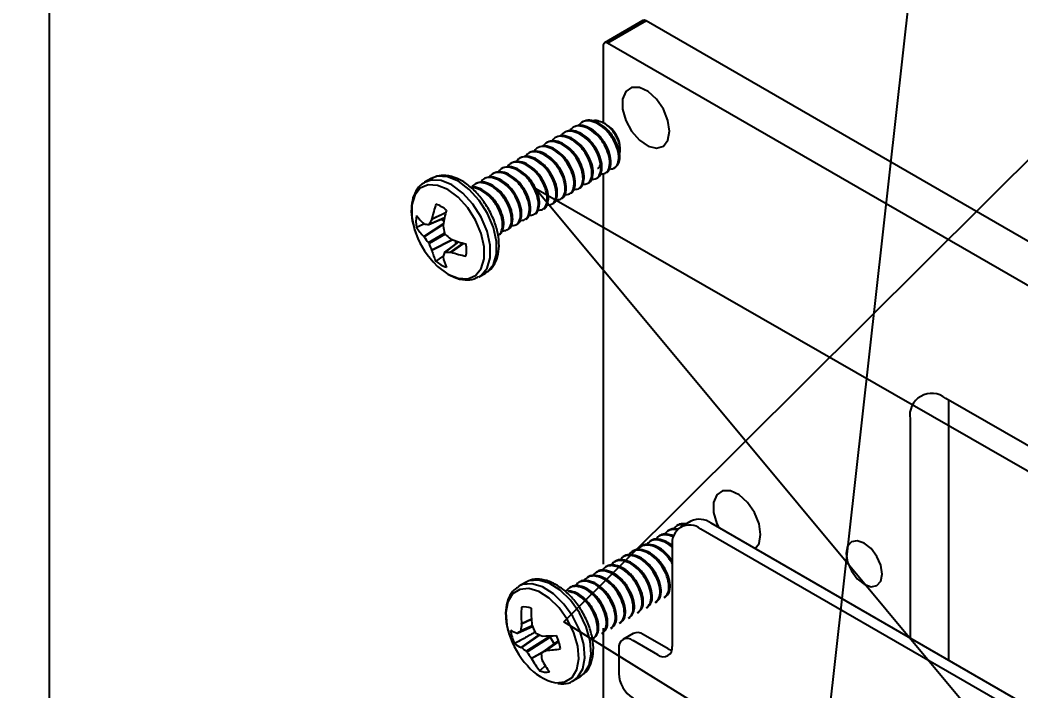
# Model space of a CAD drawing. Extents: x -0.1 to 10.8, y -7.1 to 0.
# Drawn here: x -0.073 to 2.404, y -3.095 to -1.435 of the extents above; entities that cross this region are included whole.
import ezdxf
from ezdxf import colors
from ezdxf.entities.mleader import LeaderData, LeaderLine
from ezdxf.math import Vec2, Vec3

# ---------------------------------------------------------------- set-up
doc = ezdxf.new("R2010")
doc.units = 0
doc.header["$LTSCALE"] = 0.5
doc.header["$MEASUREMENT"] = 0
for name, color, linetype in [('End Cap', 92, 'CONTINUOUS'), ('FAB DWG', 221, 'CONTINUOUS'), ('Hardware', 242, 'CONTINUOUS')]:
    doc.layers.add(name, color=color, linetype=linetype)
doc.layers.add('Text-Unprinted', color=131, linetype='CONTINUOUS', plot=False)
doc.styles.add('LSAD_Standard', font='arial.ttf')

msp = doc.modelspace()

# ---------------------------------------------------------------- linework, layer by layer
at = {"layer": 'End Cap', "transparency": 16777216}
for p, q in [((1.4687, -1.4362), (1.3736, -1.4911)), ((1.4762, -1.4369), (1.3811, -1.4918)), ((3.8786, -2.8238), (1.4762, -1.4369)), ((1.3705, -1.4979), (1.3705, -1.689)), ((3.7835, -2.8787), (1.3811, -1.4918)), ((1.3705, -1.8154), (1.3705, -2.7817)), ((2.9464, -2.7915), (2.2181, -2.3711)), ((2.2248, -2.3749), (2.2248, -3.019)), ((2.1297, -2.4221), (2.1297, -2.9641)), ((1.3705, -2.9395), (1.3705, -4.5392))]:
    msp.add_line(p, q, dxfattribs=at)
at = {"layer": 'End Cap', "transparency": 16777216, "flags": 128}
for points in [[(1.5345, -1.7102), (1.5306, -1.6835), (1.5192, -1.6557), (1.502, -1.6308), (1.4812, -1.612), (1.4598, -1.6019), (1.4405, -1.6018), (1.4259, -1.6119), (1.4181, -1.6306), (1.4181, -1.6555), (1.4259, -1.6832), (1.4405, -1.71), (1.4598, -1.7323), (1.4812, -1.747), (1.502, -1.7521), (1.5192, -1.747), (1.5306, -1.7324), (1.5345, -1.7102)], [(1.7599, -2.7083), (1.7559, -2.6815), (1.7446, -2.6538), (1.7274, -2.6288), (1.7066, -2.6101), (1.6851, -2.6), (1.6658, -2.5999), (1.6513, -2.6099), (1.6435, -2.6287), (1.6435, -2.6536), (1.6513, -2.6813), (1.6565, -2.6909)], [(1.7464, -2.7428), (1.7559, -2.7305), (1.7599, -2.7083)], [(1.9719, -2.7548), (1.9753, -2.7762), (1.9849, -2.7983), (1.9992, -2.8177), (2.0161, -2.8313), (2.0331, -2.8372), (2.0474, -2.8344), (2.057, -2.8234), (2.0603, -2.8058), (2.057, -2.7843), (2.0474, -2.7622), (2.0331, -2.7429), (2.0161, -2.7292), (1.9992, -2.7234), (1.9849, -2.7262), (1.9753, -2.7372), (1.9719, -2.7548)]]:
    msp.add_lwpolyline(points, dxfattribs=at)
at = {"layer": 'End Cap', "transparency": 16777216}
for centre, radius, start, end in [((1.4718, -1.443), 0.00754, 54.3824, 114.3071), ((1.3769, -1.4969), 0.00655, 50.7967, 189.214), ((2.1836, -2.4134), 0.0546, 50.7967, 189.214)]:
    msp.add_arc(centre, radius, start, end, dxfattribs=at)
at = {"layer": 'Hardware', "transparency": 16777216}
for p, q in [((1.3321, -1.7028), (1.3349, -1.7012)), ((1.3542, -1.69), (1.357, -1.6884)), ((1.3777, -1.693), (1.3716, -1.6895)), ((1.2879, -1.7283), (1.2907, -1.7267)), ((1.31, -1.7155), (1.3128, -1.7139)), ((1.2437, -1.7538), (1.2465, -1.7522)), ((1.2658, -1.741), (1.2686, -1.7395)), ((1.4122, -1.7554), (1.4122, -1.7527)), ((1.1996, -1.7793), (1.2023, -1.7777)), ((1.2217, -1.7666), (1.2244, -1.765)), ((1.1554, -1.8048), (1.1581, -1.8032)), ((1.1775, -1.7921), (1.1802, -1.7905)), ((1.3887, -1.8039), (1.3853, -1.8031)), ((0.9443, -1.8271), (0.9283, -1.8363)), ((1.1112, -1.8303), (1.1139, -1.8287)), ((1.1333, -1.8176), (1.136, -1.816)), ((1.067, -1.8559), (1.0697, -1.8543)), ((1.0891, -1.8431), (1.0918, -1.8415)), ((0.9383, -1.941), (0.9775, -1.924)), ((0.9391, -1.9402), (0.9776, -1.9235)), ((0.9803, -1.9123), (0.9458, -1.9284)), ((0.9458, -1.9284), (0.9463, -1.9272)), ((0.9463, -1.9272), (0.9806, -1.9112)), ((0.9693, -1.9276), (0.9759, -1.9314)), ((0.9266, -1.9403), (0.908, -1.9482)), ((0.9264, -1.9386), (0.9273, -1.9391)), ((0.9264, -1.9704), (0.9745, -1.9388)), ((0.9742, -1.9406), (0.9273, -1.9714)), ((0.9738, -1.943), (0.9738, -1.9445)), ((0.9273, -1.9714), (0.9264, -1.9704)), ((0.9376, -1.9851), (0.9773, -1.9622)), ((0.9788, -1.9648), (0.9391, -1.9878)), ((0.9458, -2.0036), (0.996, -1.9783)), ((0.9977, -1.979), (0.9463, -2.0048)), ((0.9924, -1.9767), (0.9937, -1.9775)), ((1.0048, -1.9815), (1.0048, -1.9891)), ((0.9463, -2.0048), (0.9458, -2.0036)), ((1.012, -1.9838), (0.9778, -2.0092)), ((1.0124, -1.9839), (0.9788, -2.0089)), ((0.9924, -2.009), (1.0235, -1.9872)), ((1.0247, -1.9875), (0.9937, -2.0092)), ((0.9725, -2.0197), (0.9563, -2.0319)), ((0.9738, -2.0197), (0.9738, -2.0207)), ((0.9937, -2.0092), (0.9924, -2.009)), ((1.0633, -2.0702), (1.0793, -2.061)), ((1.5873, -2.6749), (1.5619, -2.6895)), ((1.5339, -2.6973), (1.5297, -2.6997)), ((1.5475, -2.6958), (1.5502, -2.6943)), ((1.556, -2.6845), (1.5518, -2.6869)), ((1.5696, -2.6831), (1.5723, -2.6815)), ((2.4693, -3.1894), (1.6119, -2.6945)), ((2.4947, -3.1748), (1.6373, -2.6798)), ((1.4897, -2.7228), (1.4855, -2.7252)), ((1.5033, -2.7214), (1.5061, -2.7198)), ((1.5118, -2.71), (1.5076, -2.7124)), ((1.5254, -2.7086), (1.5282, -2.707)), ((1.4455, -2.7483), (1.4413, -2.7507)), ((1.4591, -2.7469), (1.4619, -2.7453)), ((1.4676, -2.7355), (1.4634, -2.7379)), ((1.4812, -2.7341), (1.484, -2.7325)), ((1.5412, -2.7353), (1.5412, -2.9854)), ((1.4013, -2.7738), (1.3971, -2.7762)), ((1.4149, -2.7724), (1.4177, -2.7708)), ((1.4234, -2.761), (1.4192, -2.7635)), ((1.437, -2.7596), (1.4398, -2.758)), ((1.3571, -2.7993), (1.3529, -2.8017)), ((1.3707, -2.7979), (1.3735, -2.7963)), ((1.3792, -2.7866), (1.375, -2.789)), ((1.3928, -2.7851), (1.3956, -2.7835)), ((1.3265, -2.8234), (1.3293, -2.8218)), ((1.335, -2.8121), (1.3308, -2.8145)), ((1.3486, -2.8107), (1.3514, -2.8091)), ((1.1778, -2.8266), (1.1618, -2.8358)), ((1.2823, -2.8489), (1.2851, -2.8473)), ((1.2908, -2.8376), (1.2866, -2.84)), ((1.3044, -2.8362), (1.3072, -2.8346)), ((1.3129, -2.8248), (1.3087, -2.8272)), ((1.5213, -2.8638), (1.5255, -2.8614)), ((1.4772, -2.8893), (1.4813, -2.8869)), ((1.4993, -2.8766), (1.5034, -2.8742)), ((1.1682, -2.9287), (1.1925, -2.9165)), ((1.1926, -2.918), (1.1682, -2.9302)), ((1.433, -2.9149), (1.4371, -2.9125)), ((1.4551, -2.9021), (1.4592, -2.8997)), ((1.1578, -2.9521), (1.1952, -2.9356)), ((1.1579, -2.9521), (1.1952, -2.9356)), ((1.1948, -2.9347), (1.1655, -2.9477)), ((1.1663, -2.9459), (1.1943, -2.9335)), ((1.1682, -2.9302), (1.1682, -2.9287)), ((1.1938, -2.9316), (1.1942, -2.9332)), ((1.3888, -2.9404), (1.3929, -2.938)), ((1.4109, -2.9276), (1.415, -2.9252)), ((1.1572, -2.9521), (1.1579, -2.9521)), ((1.1674, -2.9875), (1.2121, -2.9562)), ((1.2131, -2.9567), (1.1682, -2.9881)), ((1.1796, -2.9968), (1.2374, -2.9603)), ((1.2393, -2.9624), (1.1816, -2.9989)), ((1.2596, -2.9706), (1.2177, -3.0013)), ((1.2596, -2.9706), (1.2179, -3.0012)), ((1.2183, -2.9591), (1.2196, -2.9594)), ((1.2287, -2.995), (1.2601, -2.9722)), ((1.2602, -2.9726), (1.2298, -2.9947)), ((1.2353, -2.9591), (1.2374, -2.9603)), ((1.2374, -2.9603), (1.2393, -2.9624)), ((1.2393, -2.9624), (1.2486, -2.9787)), ((1.3446, -2.9659), (1.3487, -2.9635)), ((1.3667, -2.9531), (1.3708, -2.9507)), ((1.4444, -2.9529), (1.419, -2.9676)), ((1.5058, -3.0058), (1.444, -2.9701)), ((1.5312, -2.9911), (1.4694, -2.9554)), ((1.1682, -2.9881), (1.1674, -2.9875)), ((1.1924, -3.0139), (1.225, -2.996)), ((1.2298, -2.9947), (1.2287, -2.995)), ((1.4086, -2.9905), (1.4086, -3.0519)), ((1.1932, -3.0152), (1.1924, -3.0139)), ((1.2173, -3.002), (1.1932, -3.0152)), ((1.2183, -3.0169), (1.2187, -3.0182)), ((1.2277, -3.0326), (1.2134, -3.0455)), ((1.2968, -3.0697), (1.3128, -3.0605))]:
    msp.add_line(p, q, dxfattribs=at)
at = {"layer": 'Hardware', "transparency": 16777216, "flags": 128}
for points in [[(1.0622, -2.0708), (1.068, -2.0671), (1.0827, -2.0492), (1.0903, -2.0235), (1.0903, -1.9921), (1.0827, -1.9576), (1.068, -1.9227), (1.0474, -1.8903), (1.0227, -1.863), (0.9958, -1.843), (0.9689, -1.832), (0.9442, -1.8307), (0.9278, -1.8366)], [(1.0793, -2.061), (1.084, -2.0579), (1.0986, -2.04), (1.1063, -2.0143), (1.1063, -1.9829), (1.0986, -1.9484), (1.084, -1.9135), (1.0634, -1.8811), (1.0387, -1.8538), (1.0118, -1.8338), (0.9849, -1.8227), (0.9602, -1.8215), (0.9443, -1.8271)], [(0.986, -2.0635), (1.0115, -2.074), (1.035, -2.0752), (1.0544, -2.0669), (1.0684, -2.0499), (1.0756, -2.0256), (1.0756, -1.9958), (1.0684, -1.9631), (1.0544, -1.93), (1.035, -1.8992), (1.0115, -1.8733), (0.986, -1.8544), (0.9605, -1.8439), (0.937, -1.8427), (0.9176, -1.8509), (0.9036, -1.8679), (0.8964, -1.8923), (0.8964, -1.9221), (0.9033, -1.9537)], [(0.9491, -2.0332), (0.9605, -2.0446), (0.986, -2.0635)], [(1.3128, -3.0605), (1.323, -3.0524), (1.3355, -3.0317), (1.3406, -3.0039), (1.3381, -2.9712), (1.328, -2.9362), (1.3112, -2.9019), (1.2891, -2.8709), (1.2634, -2.8458), (1.2363, -2.8286), (1.2098, -2.8207), (1.1863, -2.8228), (1.1778, -2.8266)], [(1.2531, -3.075), (1.2754, -3.073), (1.2932, -3.0617), (1.305, -3.0421), (1.3099, -3.0157), (1.3075, -2.9847), (1.2979, -2.9515), (1.282, -2.9189), (1.261, -2.8895), (1.2366, -2.8657), (1.2109, -2.8494), (1.1858, -2.8419), (1.1635, -2.8439), (1.1457, -2.8552), (1.1339, -2.8748), (1.129, -2.9012), (1.1314, -2.9322), (1.1367, -2.9532)], [(1.2959, -3.0702), (1.307, -3.0616), (1.3195, -3.0409), (1.3246, -3.0131), (1.3221, -2.9804), (1.312, -2.9454), (1.2952, -2.9111), (1.2731, -2.8801), (1.2474, -2.855), (1.2203, -2.8378), (1.1939, -2.8299), (1.1703, -2.832), (1.1614, -2.8361)], [(1.5312, -2.9911), (1.5381, -2.9943), (1.5401, -2.9949)]]:
    msp.add_lwpolyline(points, dxfattribs=at)
at = {"layer": 'Hardware', "transparency": 16777216}
for centre, radius, start, end in [((1.3394, -1.7549), 0.0728, 1.7582, 58.2364), ((1.3846, -1.7776), 0.0266, 278.914, 351.9315), ((1.209, -1.9791), 0.2678, 160.6536, 168.817), ((0.9284, -1.9686), 0.083, 49.6335, 70.3719), ((1.3016, -1.9965), 0.3321, 164.0757, 170.7452), ((0.9897, -1.9332), 0.0831, 169.6325, 190.3675), ((1.0051, -1.849), 0.1193, 215.5248, 228.7388), ((1.1412, -2.0473), 0.2287, 148.6893, 152.0809), ((1.1056, -1.8899), 0.2121, 197.5094, 222.4852), ((1.0062, -1.8856), 0.1164, 212.529, 226.7643), ((0.9597, -1.7934), 0.1492, 257.4359, 261.4799), ((1.2475, -1.8993), 0.2774, 189.3761, 193.0942), ((1.1004, -1.8513), 0.2108, 214.741, 219.4114), ((1.1684, -1.7622), 0.2774, 226.9064, 230.6244), ((1.1113, -1.6668), 0.3322, 249.257, 255.9259), ((1.1364, -1.9136), 0.2108, 200.5891, 205.2593), ((1.0597, -1.9782), 0.1165, 193.2378, 207.4715), ((0.9488, -2.004), 0.0831, 349.6325, 10.3675), ((1.1162, -2.0644), 0.1492, 158.528, 162.5729), ((1.0908, -1.9974), 0.1193, 191.2637, 204.4763), ((0.9871, -1.7803), 0.2288, 267.9256, 271.3165), ((1.08, -1.7557), 0.2678, 251.1855, 259.3484), ((1.0101, -1.9686), 0.083, 229.6335, 250.3719), ((1.608, -2.7207), 0.0503, 54.3824, 114.3071), ((1.5843, -2.7283), 0.0437, 50.7967, 189.214), ((1.4248, -2.9065), 0.2575, 175.8475, 184.9357), ((1.1751, -2.9319), 0.0446, 67.6546, 99.1431), ((1.4911, -2.8982), 0.2991, 178.5545, 186.4163), ((1.1742, -2.8926), 0.0619, 237.565, 253.9892), ((1.2688, -2.926), 0.1291, 188.3798, 203.8048), ((1.4386, -3.4335), 0.5573, 119.349, 120.2503), ((1.3805, -2.9637), 0.2149, 171.0305, 175.2584), ((1.4486, -2.8288), 0.275, 202.3072, 206.1539), ((1.339, -2.8894), 0.2121, 197.5094, 222.4852), ((1.324, -2.7177), 0.2635, 242.834, 246.344), ((1.2189, -2.4713), 0.488, 270.0787, 274.2148), ((1.1367, -3.0102), 0.1291, 8.3798, 23.8048), ((1.4302, -2.987), 0.0218, 50.7967, 189.214), ((1.4547, -2.9759), 0.0251, 54.3824, 114.3071), ((1.1867, -2.9332), 0.0576, 231.2678, 250.4144), ((1.2693, -2.8684), 0.1566, 229.8073, 235.0685), ((0.694, -2.0761), 1.0632, 299.5228, 300.1933), ((1.2137, -2.6531), 0.342, 272.695, 278.5212), ((1.5196, -2.9889), 0.0218, 230.7967, 9.214), ((1.3842, -2.865), 0.2429, 213.4784, 217.834), ((1.3554, -2.9288), 0.1838, 208.0331, 219.4155), ((1.3921, -2.9938), 0.1753, 183.0217, 187.5854), ((1.3922, -2.9312), 0.1941, 206.6189, 217.1133), ((1.2777, -2.954), 0.1234, 219.5975, 258.4933), ((1.2304, -3.0043), 0.0446, 247.6546, 279.1431), ((1.4854, -3.0484), 0.0768, 182.6055, 237.3945)]:
    msp.add_arc(centre, radius, start, end, dxfattribs=at)
for points, knots in [([(1.3542, -1.69), (1.3475, -1.6875), (1.3339, -1.6824), (1.3174, -1.6857), (1.3113, -1.6937), (1.3089, -1.6969)], [0, 0, 0, 0, 0.37148, 0.752767, 1, 1, 1, 1]), ([(1.357, -1.6884), (1.3501, -1.6857), (1.3363, -1.6803), (1.3253, -1.6845), (1.3197, -1.6867)], [0, 0, 0, 0, 0.496367, 1, 1, 1, 1]), ([(1.3439, -1.6847), (1.3448, -1.6843), (1.3493, -1.682), (1.3593, -1.6836), (1.3679, -1.6877), (1.3716, -1.6895)], [0, 0, 0, 0, 0.117011, 0.618604, 1, 1, 1, 1]), ([(1.31, -1.7155), (1.3033, -1.713), (1.2897, -1.7079), (1.2732, -1.7112), (1.2671, -1.7192), (1.2647, -1.7224)], [0, 0, 0, 0, 0.3714803, 0.7527671, 1, 1, 1, 1]), ([(1.3128, -1.7139), (1.3059, -1.7112), (1.2921, -1.7058), (1.2811, -1.7101), (1.2755, -1.7122)], [0, 0, 0, 0, 0.496367, 1, 1, 1, 1]), ([(1.3321, -1.7028), (1.3254, -1.7003), (1.3118, -1.6952), (1.2953, -1.6984), (1.2892, -1.7065), (1.2868, -1.7096)], [0, 0, 0, 0, 0.37148, 0.752767, 1, 1, 1, 1]), ([(1.3349, -1.7012), (1.328, -1.6985), (1.3142, -1.6931), (1.3032, -1.6973), (1.2976, -1.6994)], [0, 0, 0, 0, 0.496367, 1, 1, 1, 1]), ([(1.3632, -1.8159), (1.3674, -1.8158), (1.3766, -1.8155), (1.3853, -1.8037), (1.3878, -1.7849), (1.3825, -1.7613), (1.3703, -1.7371), (1.3527, -1.7156), (1.3389, -1.707), (1.3321, -1.7028)], [0, 0, 0, 0, 0.120469, 0.264167, 0.412511, 0.560854, 0.704552, 0.8542, 1, 1, 1, 1]), ([(1.3776, -1.8125), (1.3777, -1.8124), (1.3824, -1.8117), (1.3878, -1.8016), (1.3906, -1.7835), (1.3852, -1.7597), (1.3731, -1.7355), (1.3554, -1.714), (1.3417, -1.7054), (1.3349, -1.7012)], [0, 0, 0, 0, 0.001946, 0.165008, 0.333342, 0.501676, 0.664738, 0.834553, 1, 1, 1, 1]), ([(1.3887, -1.8039), (1.3916, -1.8033), (1.3992, -1.8017), (1.4074, -1.7911), (1.4099, -1.7721), (1.4046, -1.7486), (1.3924, -1.7244), (1.3748, -1.7029), (1.361, -1.6943), (1.3542, -1.69)], [0, 0, 0, 0, 0.094441, 0.242391, 0.395125, 0.547858, 0.695809, 0.849886, 1, 1, 1, 1]), ([(1.4109, -1.7814), (1.4112, -1.7776), (1.4121, -1.7674), (1.4073, -1.7469), (1.3952, -1.7228), (1.3775, -1.7013), (1.3638, -1.6927), (1.357, -1.6884)], [0, 0, 0, 0, 0.128168, 0.348309, 0.561556, 0.783634, 1, 1, 1, 1]), ([(1.4103, -1.7655), (1.4108, -1.7646), (1.4127, -1.7605), (1.4122, -1.7495), (1.4085, -1.7341), (1.4005, -1.7179), (1.3893, -1.7032), (1.379, -1.694), (1.373, -1.6903), (1.3716, -1.6895)], [0, 0, 0, 0, 0.049444, 0.224437, 0.399429, 0.574191, 0.758666, 0.94464, 1, 1, 1, 1]), ([(1.2686, -1.7395), (1.2617, -1.7368), (1.2479, -1.7313), (1.2369, -1.7356), (1.2313, -1.7377)], [0, 0, 0, 0, 0.4963672, 1, 1, 1, 1]), ([(1.2879, -1.7283), (1.2812, -1.7258), (1.2676, -1.7207), (1.2511, -1.724), (1.245, -1.732), (1.2426, -1.7351)], [0, 0, 0, 0, 0.3714803, 0.7527671, 1, 1, 1, 1]), ([(1.2907, -1.7267), (1.2838, -1.724), (1.27, -1.7186), (1.259, -1.7228), (1.2534, -1.7249)], [0, 0, 0, 0, 0.496367, 1, 1, 1, 1]), ([(1.319, -1.8414), (1.3232, -1.8413), (1.3324, -1.841), (1.3411, -1.8292), (1.3436, -1.8104), (1.3383, -1.7868), (1.3262, -1.7626), (1.3085, -1.7411), (1.2947, -1.7325), (1.2879, -1.7283)], [0, 0, 0, 0, 0.120469, 0.264167, 0.412511, 0.560854, 0.704552, 0.8542, 1, 1, 1, 1]), ([(1.3334, -1.838), (1.3335, -1.838), (1.3382, -1.8372), (1.3436, -1.8271), (1.3464, -1.809), (1.341, -1.7852), (1.3289, -1.761), (1.3112, -1.7395), (1.2975, -1.7309), (1.2907, -1.7267)], [0, 0, 0, 0, 0.001946, 0.165008, 0.333342, 0.501676, 0.664738, 0.834553, 1, 1, 1, 1]), ([(1.3411, -1.8286), (1.3453, -1.8285), (1.3545, -1.8283), (1.3632, -1.8165), (1.3657, -1.7977), (1.3604, -1.7741), (1.3483, -1.7499), (1.3306, -1.7284), (1.3168, -1.7198), (1.31, -1.7155)], [0, 0, 0, 0, 0.120469, 0.264167, 0.412511, 0.560854, 0.704552, 0.8542, 1, 1, 1, 1]), ([(1.3555, -1.8252), (1.3556, -1.8252), (1.3603, -1.8245), (1.3657, -1.8143), (1.3685, -1.7962), (1.3631, -1.7724), (1.351, -1.7483), (1.3333, -1.7268), (1.3196, -1.7182), (1.3128, -1.7139)], [0, 0, 0, 0, 0.001946, 0.165008, 0.333342, 0.501676, 0.664738, 0.834553, 1, 1, 1, 1]), ([(1.2244, -1.765), (1.2176, -1.7623), (1.2037, -1.7568), (1.1927, -1.7611), (1.1871, -1.7632)], [0, 0, 0, 0, 0.496367, 1, 1, 1, 1]), ([(1.2437, -1.7538), (1.237, -1.7513), (1.2234, -1.7462), (1.2069, -1.7495), (1.2008, -1.7575), (1.1984, -1.7607)], [0, 0, 0, 0, 0.37148, 0.752767, 1, 1, 1, 1]), ([(1.2465, -1.7522), (1.2397, -1.7495), (1.2258, -1.7441), (1.2148, -1.7483), (1.2092, -1.7505)], [0, 0, 0, 0, 0.496367, 1, 1, 1, 1]), ([(1.2658, -1.741), (1.2591, -1.7385), (1.2455, -1.7334), (1.229, -1.7367), (1.2229, -1.7447), (1.2205, -1.7479)], [0, 0, 0, 0, 0.3714803, 0.7527671, 1, 1, 1, 1]), ([(1.2748, -1.8669), (1.279, -1.8668), (1.2882, -1.8666), (1.2969, -1.8547), (1.2994, -1.8359), (1.2941, -1.8123), (1.282, -1.7881), (1.2643, -1.7666), (1.2505, -1.758), (1.2437, -1.7538)], [0, 0, 0, 0, 0.120469, 0.264167, 0.412511, 0.560854, 0.704552, 0.8542, 1, 1, 1, 1]), ([(1.2892, -1.8635), (1.2893, -1.8635), (1.294, -1.8627), (1.2994, -1.8526), (1.3022, -1.8345), (1.2968, -1.8107), (1.2847, -1.7866), (1.267, -1.765), (1.2533, -1.7564), (1.2465, -1.7522)], [0, 0, 0, 0, 0.001946, 0.165008, 0.333342, 0.501676, 0.664738, 0.834553, 1, 1, 1, 1]), ([(1.2969, -1.8542), (1.3011, -1.854), (1.3103, -1.8538), (1.319, -1.842), (1.3215, -1.8232), (1.3162, -1.7996), (1.3041, -1.7754), (1.2864, -1.7539), (1.2726, -1.7453), (1.2658, -1.741)], [0, 0, 0, 0, 0.120469, 0.264167, 0.412511, 0.560854, 0.704552, 0.8542, 1, 1, 1, 1]), ([(1.3113, -1.8507), (1.3114, -1.8507), (1.3161, -1.85), (1.3215, -1.8398), (1.3243, -1.8217), (1.3189, -1.7979), (1.3068, -1.7738), (1.2891, -1.7523), (1.2754, -1.7437), (1.2686, -1.7395)], [0, 0, 0, 0, 0.001946, 0.165008, 0.333342, 0.501676, 0.664738, 0.834553, 1, 1, 1, 1]), ([(1.1996, -1.7793), (1.1928, -1.7768), (1.1792, -1.7717), (1.1627, -1.775), (1.1566, -1.783), (1.1542, -1.7862)], [0, 0, 0, 0, 0.37148, 0.752767, 1, 1, 1, 1]), ([(1.2023, -1.7777), (1.1955, -1.775), (1.1816, -1.7696), (1.1706, -1.7738), (1.1651, -1.776)], [0, 0, 0, 0, 0.496367, 1, 1, 1, 1]), ([(1.2217, -1.7666), (1.2149, -1.764), (1.2013, -1.759), (1.1848, -1.7622), (1.1787, -1.7703), (1.1763, -1.7734)], [0, 0, 0, 0, 0.37148, 0.752767, 1, 1, 1, 1]), ([(1.2307, -1.8924), (1.2348, -1.8923), (1.244, -1.8921), (1.2527, -1.8803), (1.2552, -1.8614), (1.2499, -1.8378), (1.2378, -1.8136), (1.2201, -1.7921), (1.2063, -1.7836), (1.1996, -1.7793)], [0, 0, 0, 0, 0.120469, 0.264167, 0.412511, 0.560854, 0.704552, 0.8542, 1, 1, 1, 1]), ([(1.245, -1.889), (1.2451, -1.889), (1.2499, -1.8883), (1.2552, -1.8781), (1.258, -1.86), (1.2526, -1.8362), (1.2405, -1.8121), (1.2228, -1.7906), (1.2091, -1.782), (1.2023, -1.7777)], [0, 0, 0, 0, 0.001946, 0.165008, 0.333342, 0.501676, 0.664738, 0.834553, 1, 1, 1, 1]), ([(1.2527, -1.8797), (1.2569, -1.8796), (1.2661, -1.8793), (1.2748, -1.8675), (1.2773, -1.8487), (1.272, -1.8251), (1.2599, -1.8009), (1.2422, -1.7794), (1.2284, -1.7708), (1.2217, -1.7666)], [0, 0, 0, 0, 0.120469, 0.264167, 0.412511, 0.560854, 0.704552, 0.8542, 1, 1, 1, 1]), ([(1.2671, -1.8762), (1.2672, -1.8762), (1.272, -1.8755), (1.2773, -1.8653), (1.2801, -1.8472), (1.2747, -1.8234), (1.2626, -1.7993), (1.2449, -1.7778), (1.2312, -1.7692), (1.2244, -1.765)], [0, 0, 0, 0, 0.001946, 0.165008, 0.333342, 0.501676, 0.664738, 0.834553, 1, 1, 1, 1]), ([(1.3564, -1.8013), (1.3565, -1.8013), (1.3597, -1.8008), (1.3631, -1.7937), (1.365, -1.7832), (1.3624, -1.7744), (1.3614, -1.7711)], [0, 0, 0, 0, 0.0045, 0.381475, 0.770767, 1, 1, 1, 1]), ([(1.1554, -1.8048), (1.1486, -1.8023), (1.135, -1.7972), (1.1185, -1.8005), (1.1124, -1.8085), (1.11, -1.8117)], [0, 0, 0, 0, 0.3714803, 0.7527671, 1, 1, 1, 1]), ([(1.1581, -1.8032), (1.1513, -1.8005), (1.1374, -1.7951), (1.1264, -1.7994), (1.1209, -1.8015)], [0, 0, 0, 0, 0.496367, 1, 1, 1, 1]), ([(1.1775, -1.7921), (1.1707, -1.7896), (1.1571, -1.7845), (1.1406, -1.7877), (1.1345, -1.7958), (1.1321, -1.7989)], [0, 0, 0, 0, 0.37148, 0.752767, 1, 1, 1, 1]), ([(1.1802, -1.7905), (1.1734, -1.7878), (1.1595, -1.7824), (1.1485, -1.7866), (1.143, -1.7887)], [0, 0, 0, 0, 0.496367, 1, 1, 1, 1]), ([(1.1865, -1.9179), (1.1906, -1.9178), (1.1998, -1.9176), (1.2085, -1.9058), (1.211, -1.887), (1.2057, -1.8634), (1.1936, -1.8392), (1.1759, -1.8177), (1.1621, -1.8091), (1.1554, -1.8048)], [0, 0, 0, 0, 0.120469, 0.264167, 0.412511, 0.560854, 0.704552, 0.8542, 1, 1, 1, 1]), ([(1.2008, -1.9145), (1.2009, -1.9145), (1.2057, -1.9138), (1.211, -1.9036), (1.2138, -1.8855), (1.2084, -1.8617), (1.1963, -1.8376), (1.1786, -1.8161), (1.1649, -1.8075), (1.1581, -1.8032)], [0, 0, 0, 0, 0.001946, 0.165008, 0.333342, 0.501676, 0.664738, 0.834553, 1, 1, 1, 1]), ([(1.2086, -1.9052), (1.2127, -1.9051), (1.2219, -1.9048), (1.2306, -1.893), (1.2331, -1.8742), (1.2278, -1.8506), (1.2157, -1.8264), (1.198, -1.8049), (1.1842, -1.7963), (1.1775, -1.7921)], [0, 0, 0, 0, 0.120469, 0.264167, 0.412511, 0.560854, 0.704552, 0.8542, 1, 1, 1, 1]), ([(1.2229, -1.9018), (1.223, -1.9017), (1.2278, -1.901), (1.2331, -1.8909), (1.2359, -1.8728), (1.2305, -1.849), (1.2184, -1.8248), (1.2007, -1.8033), (1.187, -1.7947), (1.1802, -1.7905)], [0, 0, 0, 0, 0.001946, 0.165008, 0.333342, 0.501676, 0.664738, 0.834553, 1, 1, 1, 1]), ([(1.0773, -2.0606), (1.0809, -2.059), (1.0913, -2.0542), (1.1029, -2.0379), (1.1114, -2.0147), (1.1134, -1.9867), (1.1087, -1.9554), (1.0976, -1.9228), (1.0808, -1.8916), (1.0595, -1.8637), (1.035, -1.8411), (1.0083, -1.8253), (0.9824, -1.8185), (0.9599, -1.8192), (0.9488, -1.8257), (0.9442, -1.8285)], [0, 0, 0, 0, 0.038993, 0.115372, 0.192337, 0.273658, 0.358075, 0.442844, 0.527406, 0.612093, 0.697281, 0.783485, 0.870904, 0.945695, 1, 1, 1, 1]), ([(1.1112, -1.8303), (1.1044, -1.8278), (1.0908, -1.8227), (1.0743, -1.826), (1.0682, -1.834), (1.0658, -1.8372)], [0, 0, 0, 0, 0.37148, 0.752767, 1, 1, 1, 1]), ([(1.1139, -1.8287), (1.1071, -1.8261), (1.0932, -1.8206), (1.0822, -1.8249), (1.0767, -1.827)], [0, 0, 0, 0, 0.496367, 1, 1, 1, 1]), ([(1.1333, -1.8176), (1.1265, -1.8151), (1.1129, -1.81), (1.0964, -1.8132), (1.0903, -1.8213), (1.0879, -1.8244)], [0, 0, 0, 0, 0.3714803, 0.7527671, 1, 1, 1, 1]), ([(1.136, -1.816), (1.1292, -1.8133), (1.1153, -1.8079), (1.1043, -1.8121), (1.0988, -1.8142)], [0, 0, 0, 0, 0.496367, 1, 1, 1, 1]), ([(1.1423, -1.9435), (1.1464, -1.9433), (1.1556, -1.9431), (1.1643, -1.9313), (1.1668, -1.9125), (1.1615, -1.8889), (1.1494, -1.8647), (1.1317, -1.8432), (1.1179, -1.8346), (1.1112, -1.8303)], [0, 0, 0, 0, 0.120469, 0.264167, 0.412511, 0.560854, 0.704552, 0.8542, 1, 1, 1, 1]), ([(1.1567, -1.94), (1.1567, -1.94), (1.1615, -1.9393), (1.1668, -1.9291), (1.1696, -1.911), (1.1642, -1.8872), (1.1521, -1.8631), (1.1344, -1.8416), (1.1207, -1.833), (1.1139, -1.8287)], [0, 0, 0, 0, 0.001946, 0.165008, 0.333342, 0.501676, 0.664738, 0.834553, 1, 1, 1, 1]), ([(1.1644, -1.9307), (1.1685, -1.9306), (1.1777, -1.9303), (1.1864, -1.9185), (1.1889, -1.8997), (1.1836, -1.8761), (1.1715, -1.8519), (1.1538, -1.8304), (1.14, -1.8218), (1.1333, -1.8176)], [0, 0, 0, 0, 0.120469, 0.264167, 0.412511, 0.560854, 0.704552, 0.8542, 1, 1, 1, 1]), ([(1.1788, -1.9273), (1.1788, -1.9273), (1.1836, -1.9265), (1.1889, -1.9164), (1.1917, -1.8983), (1.1863, -1.8745), (1.1742, -1.8503), (1.1565, -1.8288), (1.1428, -1.8202), (1.136, -1.816)], [0, 0, 0, 0, 0.001946, 0.165008, 0.333342, 0.501676, 0.664738, 0.834553, 1, 1, 1, 1]), ([(0.9282, -1.8377), (0.9258, -1.8387), (0.9166, -1.8429), (0.9056, -1.8581), (0.8966, -1.8808), (0.8943, -1.9086), (0.8978, -1.9381), (0.9051, -1.9579), (0.9084, -1.967)], [0, 0, 0, 0, 0.062381, 0.246308, 0.430969, 0.625889, 0.8287, 1, 1, 1, 1]), ([(1.0891, -1.8431), (1.0823, -1.8406), (1.0687, -1.8355), (1.0522, -1.8388), (1.0461, -1.8468), (1.0437, -1.8499)], [0, 0, 0, 0, 0.37148, 0.752767, 1, 1, 1, 1]), ([(1.0697, -1.8543), (1.0628, -1.8512), (1.0533, -1.847), (1.0457, -1.8493), (1.0437, -1.8499)], [0, 0, 0, 0, 0.737386, 1, 1, 1, 1]), ([(1.067, -1.8559), (1.06, -1.8526), (1.0517, -1.8488), (1.045, -1.8506), (1.044, -1.8509)], [0, 0, 0, 0, 0.847164, 1, 1, 1, 1]), ([(1.0918, -1.8415), (1.085, -1.8388), (1.0712, -1.8334), (1.0601, -1.8376), (1.0546, -1.8398)], [0, 0, 0, 0, 0.496367, 1, 1, 1, 1]), ([(1.1097, -1.9671), (1.1098, -1.9671), (1.1145, -1.9664), (1.1198, -1.9562), (1.1227, -1.9381), (1.1173, -1.9143), (1.1052, -1.8902), (1.0875, -1.8687), (1.0738, -1.8601), (1.067, -1.8559)], [0, 0, 0, 0, 0.001946, 0.165008, 0.333342, 0.501676, 0.664738, 0.834553, 1, 1, 1, 1]), ([(1.1125, -1.9655), (1.1125, -1.9655), (1.1173, -1.9648), (1.1226, -1.9546), (1.1254, -1.9365), (1.12, -1.9127), (1.108, -1.8886), (1.0902, -1.8671), (1.0765, -1.8585), (1.0697, -1.8543)], [0, 0, 0, 0, 0.001946, 0.165008, 0.333342, 0.501676, 0.664738, 0.834553, 1, 1, 1, 1]), ([(1.1202, -1.9562), (1.1243, -1.9561), (1.1335, -1.9558), (1.1422, -1.944), (1.1447, -1.9252), (1.1394, -1.9016), (1.1273, -1.8774), (1.1096, -1.8559), (1.0958, -1.8473), (1.0891, -1.8431)], [0, 0, 0, 0, 0.120469, 0.264167, 0.412511, 0.560854, 0.704552, 0.8542, 1, 1, 1, 1]), ([(1.1346, -1.9528), (1.1346, -1.9528), (1.1394, -1.952), (1.1447, -1.9419), (1.1475, -1.9238), (1.1421, -1.9), (1.13, -1.8758), (1.1123, -1.8543), (1.0986, -1.8457), (1.0918, -1.8415)], [0, 0, 0, 0, 0.001946, 0.165008, 0.333342, 0.501676, 0.664738, 0.834553, 1, 1, 1, 1]), ([(0.9376, -1.941), (0.9379, -1.941), (0.9384, -1.941), (0.9389, -1.9406), (0.9391, -1.9402), (0.9391, -1.9402)], [0, 0, 0, 0, 0.42854, 0.857097, 1, 1, 1, 1]), ([(0.9773, -1.9622), (0.9774, -1.9626), (0.9777, -1.9635), (0.9783, -1.9643), (0.9787, -1.9647), (0.9788, -1.9648)], [0, 0, 0, 0, 0.42854, 0.857097, 1, 1, 1, 1]), ([(0.9391, -1.9878), (0.939, -1.9874), (0.9386, -1.9866), (0.9381, -1.9857), (0.9377, -1.9852), (0.9376, -1.9851)], [0, 0, 0, 0, 0.42854, 0.857097, 1, 1, 1, 1]), ([(0.9788, -2.0089), (0.9785, -2.0089), (0.9779, -2.009), (0.9775, -2.0094), (0.9773, -2.0097), (0.9773, -2.0098)], [0, 0, 0, 0, 0.42854, 0.857097, 1, 1, 1, 1]), ([(0.9871, -2.0644), (0.9918, -2.0668), (1.0055, -2.0741), (1.0271, -2.0789), (1.0482, -2.078), (1.0579, -2.072), (1.0614, -2.0699)], [0, 0, 0, 0, 0.184404, 0.534813, 0.83533, 1, 1, 1, 1]), ([(1.5475, -2.6958), (1.5413, -2.6961), (1.5306, -2.6966), (1.5243, -2.7049), (1.5217, -2.7083)], [0, 0, 0, 0, 0.5850205, 1, 1, 1, 1]), ([(1.5502, -2.6943), (1.5437, -2.6939), (1.5369, -2.6936), (1.5327, -2.6981), (1.5326, -2.6982)], [0, 0, 0, 0, 0.962805, 1, 1, 1, 1]), ([(1.5696, -2.6831), (1.5634, -2.6834), (1.5527, -2.6838), (1.5464, -2.6921), (1.5438, -2.6956)], [0, 0, 0, 0, 0.5850205, 1, 1, 1, 1]), ([(1.5723, -2.6815), (1.5658, -2.6812), (1.559, -2.6809), (1.5548, -2.6853), (1.5547, -2.6855)], [0, 0, 0, 0, 0.962805, 1, 1, 1, 1]), ([(1.5033, -2.7214), (1.4971, -2.7216), (1.4864, -2.7221), (1.4801, -2.7304), (1.4775, -2.7338)], [0, 0, 0, 0, 0.585021, 1, 1, 1, 1]), ([(1.5061, -2.7198), (1.4995, -2.7195), (1.4927, -2.7191), (1.4885, -2.7236), (1.4884, -2.7238)], [0, 0, 0, 0, 0.962805, 1, 1, 1, 1]), ([(1.5254, -2.7086), (1.5192, -2.7089), (1.5085, -2.7093), (1.5022, -2.7176), (1.4996, -2.7211)], [0, 0, 0, 0, 0.585021, 1, 1, 1, 1]), ([(1.5412, -2.7398), (1.5354, -2.7345), (1.5224, -2.7253), (1.5099, -2.7227), (1.5033, -2.7214)], [0.7296236, 0.7296236, 0.7296236, 0.7296236, 0.8575546, 1, 1, 1, 1]), ([(1.5412, -2.7358), (1.5362, -2.7316), (1.5242, -2.7235), (1.5127, -2.7211), (1.5061, -2.7198)], [0.7498361, 0.7498361, 0.7498361, 0.7498361, 0.8575546, 1, 1, 1, 1]), ([(1.5282, -2.707), (1.5216, -2.7067), (1.5148, -2.7064), (1.5106, -2.7108), (1.5105, -2.711)], [0, 0, 0, 0, 0.9628053, 1, 1, 1, 1]), ([(1.4591, -2.7469), (1.4529, -2.7471), (1.4422, -2.7476), (1.4359, -2.7559), (1.4333, -2.7593)], [0, 0, 0, 0, 0.585021, 1, 1, 1, 1]), ([(1.4619, -2.7453), (1.4553, -2.745), (1.4485, -2.7447), (1.4443, -2.7491), (1.4442, -2.7493)], [0, 0, 0, 0, 0.962805, 1, 1, 1, 1]), ([(1.4812, -2.7341), (1.475, -2.7344), (1.4643, -2.7349), (1.458, -2.7431), (1.4554, -2.7466)], [0, 0, 0, 0, 0.585021, 1, 1, 1, 1]), ([(1.5212, -2.8637), (1.5247, -2.8606), (1.5317, -2.8545), (1.5341, -2.8351), (1.5293, -2.8119), (1.5171, -2.7876), (1.4998, -2.7664), (1.4791, -2.751), (1.4657, -2.7482), (1.4591, -2.7469)], [0, 0, 0, 0, 0.140703, 0.281095, 0.426026, 0.570956, 0.711349, 0.857555, 1, 1, 1, 1]), ([(1.524, -2.8621), (1.5275, -2.859), (1.5345, -2.8529), (1.5369, -2.8335), (1.532, -2.8103), (1.5199, -2.786), (1.5025, -2.7648), (1.4818, -2.7494), (1.4685, -2.7466), (1.4619, -2.7453)], [0, 0, 0, 0, 0.140703, 0.281095, 0.426026, 0.570956, 0.711349, 0.857555, 1, 1, 1, 1]), ([(1.484, -2.7325), (1.4774, -2.7322), (1.4706, -2.7319), (1.4664, -2.7363), (1.4663, -2.7365)], [0, 0, 0, 0, 0.9628053, 1, 1, 1, 1]), ([(1.5412, -2.78), (1.5402, -2.7783), (1.5346, -2.7692), (1.5219, -2.7536), (1.5012, -2.7382), (1.4878, -2.7355), (1.4812, -2.7341)], [0.5406253, 0.5406253, 0.5406253, 0.5406253, 0.5709565, 0.7113489, 0.8575546, 1, 1, 1, 1]), ([(1.5412, -2.7739), (1.5411, -2.7738), (1.5362, -2.7662), (1.5246, -2.752), (1.5039, -2.7366), (1.4906, -2.7339), (1.484, -2.7325)], [0.5686126, 0.5686126, 0.5686126, 0.5686126, 0.5709565, 0.7113489, 0.8575546, 1, 1, 1, 1]), ([(1.4149, -2.7724), (1.4087, -2.7727), (1.398, -2.7731), (1.3917, -2.7814), (1.3891, -2.7849)], [0, 0, 0, 0, 0.5850205, 1, 1, 1, 1]), ([(1.4177, -2.7708), (1.4111, -2.7705), (1.4043, -2.7702), (1.4001, -2.7746), (1.4, -2.7748)], [0, 0, 0, 0, 0.962805, 1, 1, 1, 1]), ([(1.437, -2.7596), (1.4308, -2.7599), (1.4201, -2.7604), (1.4138, -2.7687), (1.4112, -2.7721)], [0, 0, 0, 0, 0.585021, 1, 1, 1, 1]), ([(1.477, -2.8892), (1.4805, -2.8861), (1.4875, -2.88), (1.4899, -2.8606), (1.4851, -2.8374), (1.4729, -2.8131), (1.4556, -2.7919), (1.4349, -2.7765), (1.4215, -2.7737), (1.4149, -2.7724)], [0, 0, 0, 0, 0.140703, 0.281095, 0.426026, 0.570956, 0.711349, 0.857555, 1, 1, 1, 1]), ([(1.4798, -2.8876), (1.4833, -2.8845), (1.4903, -2.8784), (1.4927, -2.859), (1.4878, -2.8358), (1.4757, -2.8115), (1.4583, -2.7903), (1.4376, -2.7749), (1.4243, -2.7721), (1.4177, -2.7708)], [0, 0, 0, 0, 0.140703, 0.281095, 0.426026, 0.570956, 0.711349, 0.857555, 1, 1, 1, 1]), ([(1.4398, -2.758), (1.4332, -2.7577), (1.4264, -2.7574), (1.4222, -2.7619), (1.4221, -2.762)], [0, 0, 0, 0, 0.9628053, 1, 1, 1, 1]), ([(1.4991, -2.8764), (1.5026, -2.8734), (1.5096, -2.8672), (1.512, -2.8479), (1.5072, -2.8246), (1.495, -2.8003), (1.4777, -2.7791), (1.457, -2.7637), (1.4436, -2.761), (1.437, -2.7596)], [0, 0, 0, 0, 0.140703, 0.281095, 0.426026, 0.570956, 0.711349, 0.857555, 1, 1, 1, 1]), ([(1.5019, -2.8748), (1.5054, -2.8718), (1.5124, -2.8656), (1.5148, -2.8463), (1.5099, -2.823), (1.4978, -2.7987), (1.4804, -2.7775), (1.4597, -2.7621), (1.4464, -2.7594), (1.4398, -2.758)], [0, 0, 0, 0, 0.140703, 0.281095, 0.426026, 0.570956, 0.711349, 0.857555, 1, 1, 1, 1]), ([(1.3707, -2.7979), (1.3645, -2.7982), (1.3538, -2.7986), (1.3475, -2.8069), (1.3449, -2.8104)], [0, 0, 0, 0, 0.585021, 1, 1, 1, 1]), ([(1.3735, -2.7963), (1.3669, -2.796), (1.3601, -2.7957), (1.356, -2.8001), (1.3558, -2.8003)], [0, 0, 0, 0, 0.962805, 1, 1, 1, 1]), ([(1.3928, -2.7851), (1.3866, -2.7854), (1.3759, -2.7859), (1.3696, -2.7942), (1.367, -2.7976)], [0, 0, 0, 0, 0.585021, 1, 1, 1, 1]), ([(1.4328, -2.9147), (1.4363, -2.9116), (1.4433, -2.9055), (1.4458, -2.8861), (1.4409, -2.8629), (1.4287, -2.8386), (1.4114, -2.8174), (1.3907, -2.802), (1.3773, -2.7993), (1.3707, -2.7979)], [0, 0, 0, 0, 0.140703, 0.281095, 0.426026, 0.570956, 0.711349, 0.857555, 1, 1, 1, 1]), ([(1.4356, -2.9131), (1.4391, -2.91), (1.4461, -2.9039), (1.4485, -2.8845), (1.4436, -2.8613), (1.4315, -2.837), (1.4142, -2.8158), (1.3934, -2.8004), (1.3801, -2.7977), (1.3735, -2.7963)], [0, 0, 0, 0, 0.140703, 0.281095, 0.426026, 0.570956, 0.711349, 0.857555, 1, 1, 1, 1]), ([(1.3956, -2.7835), (1.389, -2.7832), (1.3822, -2.7829), (1.378, -2.7874), (1.3779, -2.7875)], [0, 0, 0, 0, 0.962805, 1, 1, 1, 1]), ([(1.4549, -2.9019), (1.4584, -2.8989), (1.4654, -2.8927), (1.4678, -2.8734), (1.463, -2.8501), (1.4508, -2.8259), (1.4335, -2.8046), (1.4128, -2.7893), (1.3994, -2.7865), (1.3928, -2.7851)], [0, 0, 0, 0, 0.140703, 0.281095, 0.426026, 0.570956, 0.711349, 0.857555, 1, 1, 1, 1]), ([(1.4577, -2.9003), (1.4612, -2.8973), (1.4682, -2.8911), (1.4706, -2.8718), (1.4657, -2.8486), (1.4536, -2.8243), (1.4363, -2.803), (1.4155, -2.7877), (1.4022, -2.7849), (1.3956, -2.7835)], [0, 0, 0, 0, 0.140703, 0.281095, 0.426026, 0.570956, 0.711349, 0.857555, 1, 1, 1, 1]), ([(1.3114, -3.0607), (1.3172, -3.0569), (1.3293, -3.0489), (1.3406, -3.0284), (1.3465, -3.0032), (1.3457, -2.9735), (1.3383, -2.9414), (1.3248, -2.9091), (1.306, -2.8791), (1.2831, -2.8532), (1.2576, -2.8332), (1.2315, -2.821), (1.2069, -2.8178), (1.1883, -2.8201), (1.1801, -2.8262), (1.1778, -2.8279)], [0, 0, 0, 0, 0.069805, 0.145855, 0.224572, 0.307639, 0.392578, 0.477362, 0.562039, 0.647004, 0.732668, 0.819527, 0.897212, 0.971048, 1, 1, 1, 1]), ([(1.3265, -2.8234), (1.3203, -2.8237), (1.3096, -2.8241), (1.3033, -2.8324), (1.3007, -2.8359)], [0, 0, 0, 0, 0.585021, 1, 1, 1, 1]), ([(1.3293, -2.8218), (1.3227, -2.8215), (1.3159, -2.8212), (1.3118, -2.8256), (1.3116, -2.8258)], [0, 0, 0, 0, 0.962805, 1, 1, 1, 1]), ([(1.3486, -2.8107), (1.3424, -2.8109), (1.3317, -2.8114), (1.3254, -2.8197), (1.3228, -2.8231)], [0, 0, 0, 0, 0.585021, 1, 1, 1, 1]), ([(1.3886, -2.9402), (1.3921, -2.9371), (1.3991, -2.931), (1.4016, -2.9116), (1.3967, -2.8884), (1.3845, -2.8641), (1.3672, -2.8429), (1.3465, -2.8275), (1.3331, -2.8248), (1.3265, -2.8234)], [0, 0, 0, 0, 0.140703, 0.281095, 0.426026, 0.570956, 0.711349, 0.857555, 1, 1, 1, 1]), ([(1.3914, -2.9386), (1.3949, -2.9355), (1.4019, -2.9294), (1.4043, -2.91), (1.3994, -2.8868), (1.3873, -2.8625), (1.37, -2.8413), (1.3492, -2.8259), (1.3359, -2.8232), (1.3293, -2.8218)], [0, 0, 0, 0, 0.140703, 0.281095, 0.426026, 0.570956, 0.711349, 0.857555, 1, 1, 1, 1]), ([(1.3514, -2.8091), (1.3448, -2.8088), (1.338, -2.8084), (1.3339, -2.8129), (1.3337, -2.813)], [0, 0, 0, 0, 0.962805, 1, 1, 1, 1]), ([(1.4107, -2.9275), (1.4142, -2.9244), (1.4212, -2.9182), (1.4237, -2.8989), (1.4188, -2.8757), (1.4066, -2.8514), (1.3893, -2.8301), (1.3686, -2.8148), (1.3552, -2.812), (1.3486, -2.8107)], [0, 0, 0, 0, 0.140703, 0.281095, 0.426026, 0.570956, 0.711349, 0.857555, 1, 1, 1, 1]), ([(1.4135, -2.9259), (1.417, -2.9228), (1.424, -2.9167), (1.4264, -2.8973), (1.4215, -2.8741), (1.4094, -2.8498), (1.3921, -2.8285), (1.3713, -2.8132), (1.358, -2.8104), (1.3514, -2.8091)], [0, 0, 0, 0, 0.140703, 0.281095, 0.426026, 0.570956, 0.711349, 0.857555, 1, 1, 1, 1]), ([(1.1618, -2.8371), (1.1575, -2.8396), (1.1467, -2.8458), (1.1357, -2.864), (1.1286, -2.8883), (1.1284, -2.9172), (1.1328, -2.9435), (1.1393, -2.9593), (1.1414, -2.9644)], [0, 0, 0, 0, 0.120754, 0.305917, 0.49543, 0.695812, 0.902088, 1, 1, 1, 1]), ([(1.3044, -2.8362), (1.2982, -2.8365), (1.2869, -2.8371), (1.2803, -2.846), (1.2773, -2.85)], [0, 0, 0, 0, 0.55062, 1, 1, 1, 1]), ([(1.3445, -2.9657), (1.348, -2.9627), (1.3549, -2.9565), (1.3574, -2.9372), (1.3525, -2.9139), (1.3403, -2.8896), (1.323, -2.8684), (1.3023, -2.853), (1.2889, -2.8503), (1.2823, -2.8489)], [0, 0, 0, 0, 0.140703, 0.281095, 0.426026, 0.570956, 0.711349, 0.857555, 1, 1, 1, 1]), ([(1.3472, -2.9641), (1.3507, -2.9611), (1.3577, -2.9549), (1.3601, -2.9356), (1.3552, -2.9123), (1.3431, -2.888), (1.3258, -2.8668), (1.305, -2.8514), (1.2917, -2.8487), (1.2851, -2.8473)], [0, 0, 0, 0, 0.140703, 0.281095, 0.426026, 0.570956, 0.711349, 0.857555, 1, 1, 1, 1]), ([(1.3072, -2.8346), (1.3006, -2.8343), (1.2938, -2.834), (1.2897, -2.8384), (1.2895, -2.8386)], [0, 0, 0, 0, 0.962805, 1, 1, 1, 1]), ([(1.3666, -2.953), (1.37, -2.9499), (1.377, -2.9438), (1.3795, -2.9244), (1.3746, -2.9012), (1.3624, -2.8769), (1.3451, -2.8557), (1.3244, -2.8403), (1.311, -2.8375), (1.3044, -2.8362)], [0, 0, 0, 0, 0.140703, 0.281095, 0.426026, 0.570956, 0.711349, 0.857555, 1, 1, 1, 1]), ([(1.3693, -2.9514), (1.3728, -2.9483), (1.3798, -2.9422), (1.3822, -2.9228), (1.3773, -2.8996), (1.3652, -2.8753), (1.3479, -2.8541), (1.3271, -2.8387), (1.3138, -2.8359), (1.3072, -2.8346)], [0, 0, 0, 0, 0.140703, 0.281095, 0.426026, 0.570956, 0.711349, 0.857555, 1, 1, 1, 1]), ([(1.1655, -2.9477), (1.1656, -2.9476), (1.166, -2.9472), (1.1662, -2.9465), (1.1663, -2.946), (1.1663, -2.9459)], [0, 0, 0, 0, 0.42854, 0.857097, 1, 1, 1, 1]), ([(1.2018, -2.9501), (1.1939, -2.9544), (1.1768, -2.9638), (1.1598, -2.9732), (1.1506, -2.9782)], [0, 0, 0, 0, 0.465043, 1, 1, 1, 1]), ([(1.2018, -2.95), (1.202, -2.9504), (1.2024, -2.9512), (1.2032, -2.9518), (1.2036, -2.9521), (1.2037, -2.9521)], [0, 0, 0, 0, 0.42854, 0.857097, 1, 1, 1, 1]), ([(1.1816, -2.9989), (1.1813, -2.9986), (1.1808, -2.9978), (1.1801, -2.9972), (1.1797, -2.9969), (1.1796, -2.9968)], [0, 0, 0, 0, 0.42854, 0.857097, 1, 1, 1, 1]), ([(1.2179, -3.0012), (1.2177, -3.0014), (1.2172, -3.0018), (1.217, -3.0025), (1.217, -3.0029), (1.2171, -3.003)], [0, 0, 0, 0, 0.42854, 0.857097, 1, 1, 1, 1]), ([(1.2581, -3.077), (1.2629, -3.0772), (1.2752, -3.0778), (1.2886, -3.0755), (1.2948, -3.0704), (1.2955, -3.0699)], [0, 0, 0, 0, 0.366919, 0.937876, 1, 1, 1, 1])]:
    msp.add_open_spline(points, degree=3, knots=knots, dxfattribs=at)
for points in [[(1.5537, -2.6972), (1.5516, -2.6967), (1.5496, -2.6963), (1.5475, -2.6958)], [(1.5556, -2.6954), (1.5538, -2.695), (1.552, -2.6946), (1.5502, -2.6943)], [(1.5721, -2.6836), (1.5713, -2.6834), (1.5704, -2.6833), (1.5696, -2.6831)], [(1.5749, -2.682), (1.5741, -2.6818), (1.5732, -2.6817), (1.5723, -2.6815)], [(1.5432, -2.7136), (1.5372, -2.711), (1.5313, -2.7098), (1.5254, -2.7086)], [(1.5441, -2.7112), (1.5387, -2.7092), (1.5334, -2.7081), (1.5282, -2.707)]]:
    msp.add_open_spline(points, degree=3, dxfattribs=at)
at = {"layer": 'Text-Unprinted', "ltscale": 0.5, "transparency": 16777216}
msp.add_lwpolyline([(0, 0), (10.8446, 0), (10.8446, -7.0625), (0, -7.0625)], close=True, dxfattribs=at)

# ---------------------------------------------------------------- leaders
at = {"layer": 'FAB DWG', "ltscale": 0.5, "transparency": 16777216}
ml = msp.add_multileader_mtext('Standard', dxfattribs=at)
ml.set_content('\\A1;CV00267 (x1)\\PHW63214 (x2)', color=256, style='LSAD_Standard')
ml.set_leader_properties()
ml.build(insert=Vec2(0, 0))
ml.multileader.update_dxf_attribs({"text_left_attachment_type": 2, "dogleg_length": 0.36, "arrow_head_size": 0.1875})
ctx = ml.context
ctx.base_point, ctx.char_height, ctx.arrow_head_size, ctx.landing_gap_size, ctx.plane_origin = Vec3(0.0831, -0.9034), 0.1875, 0.1875, 0.09, Vec3(0.5044, 13.053)
ctx.left_attachment, ctx.text_align_type = 2, 2
notes = []
notes.append((ctx, [(1, (1, 1, 0), (2.1986, -0.744), (-1, 0), 0.2772, [(0, [(1.9069, -3.3611)], 0, [])])]))
ctx.mtext.insert, ctx.mtext.width, ctx.mtext.defined_height, ctx.mtext.alignment, ctx.mtext.flow_direction = Vec3(1.8314, -0.6227), 1.904564, 0.4885, 3, 5
ml = msp.add_multileader_mtext('Standard', dxfattribs=at)
ml.set_content('\\A1;6-32 x {\\H0.7x;\\S1/2;}" PAN\\PTYPE F (HW63212)', color=256, style='LSAD_Standard')
ml.set_leader_properties()
ml.build(insert=Vec2(0, 0))
ml.multileader.update_dxf_attribs({"text_left_attachment_type": 2, "dogleg_length": 0.36, "arrow_head_size": 0.1875})
ctx = ml.context
ctx.base_point, ctx.char_height, ctx.arrow_head_size, ctx.landing_gap_size, ctx.plane_origin = Vec3(3.4525, -1.0317), 0.1875, 0.1875, 0.09, Vec3(2.4751, 15.1915)
ctx.left_attachment = 2
notes.append((ctx, [(0, (1, 1, 0), (3.1753, -1.0317), (1, 0), 0.2772, [(3, [(3.4135, -3.122), (1.2034, -1.8523), (2.9724, -3.9764), (1.2729, -2.9243)], 0, [])])]))
ctx.mtext.insert, ctx.mtext.width, ctx.mtext.defined_height, ctx.mtext.flow_direction = Vec3(3.5425, -0.7239), 2.351815, 0.6491, 5
for ctx, leaders in notes:
    for number, flags, end, landing, length, lines in leaders:
        leader = LeaderData()
        leader.index, (leader.has_last_leader_line, leader.has_dogleg_vector, leader.attachment_direction) = number, flags
        leader.last_leader_point, leader.dogleg_vector, leader.dogleg_length = Vec3(end), Vec3(landing), length
        for number, points, colour, breaks in lines:
            line = LeaderLine()
            line.index, line.vertices, line.color, line.breaks = number, Vec3.list(points), colors.encode_raw_color(colour), breaks
            leader.lines.append(line)
        ctx.leaders.append(leader)

doc.saveas('drawing.dxf')
